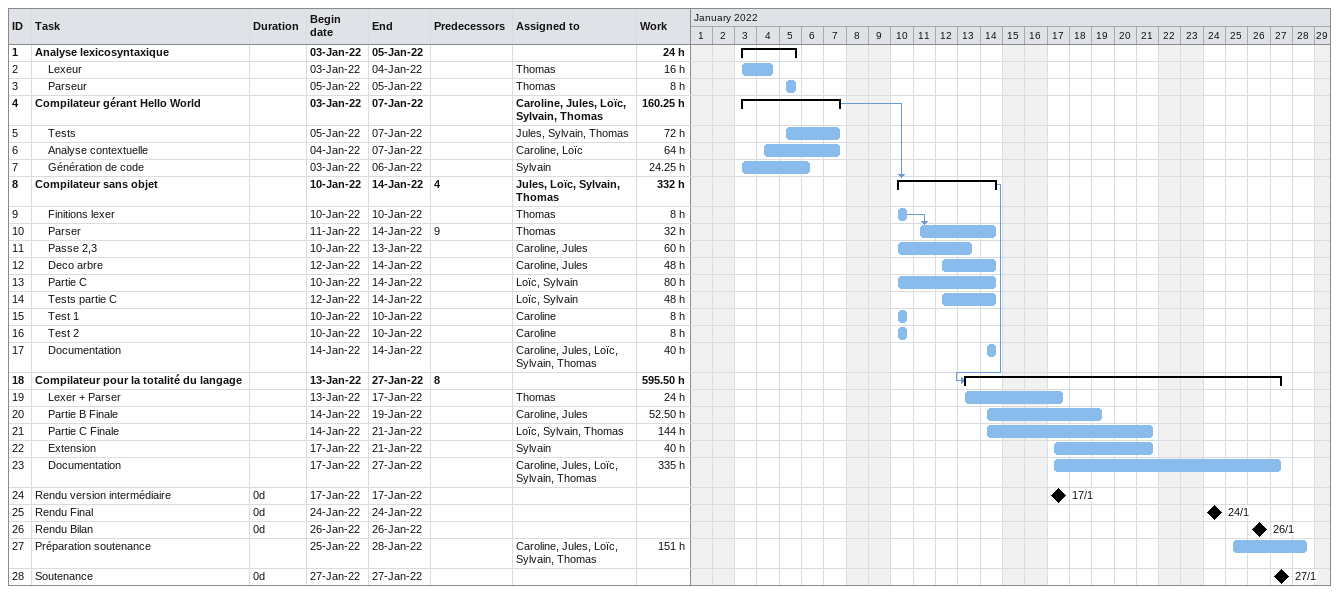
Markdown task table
| ID | Level | Task | Duration | Start | Finish | Predecessors | Resources | Work (h) |
|---|---|---|---|---|---|---|---|---|
| 1 | 1 | **Analyse lexicosyntaxique** |  | 2022-01-03 | 2022-01-05 |  |  | 24 |
| 2 | 2 | Lexeur |  | 2022-01-03 | 2022-01-04 |  | Thomas | 16 |
| 3 | 2 | Parseur |  | 2022-01-05 | 2022-01-05 |  | Thomas | 8 |
| 4 | 1 | **Compilateur gérant Hello World** |  | 2022-01-03 | 2022-01-07 |  | Caroline, Jules, Loïc, Sylvain, Thomas | 160.25 |
| 5 | 2 | Tests |  | 2022-01-05 | 2022-01-07 |  | Jules, Sylvain, Thomas | 72 |
| 6 | 2 | Analyse contextuelle |  | 2022-01-04 | 2022-01-07 |  | Caroline, Loïc | 64 |
| 7 | 2 | Génération de code |  | 2022-01-03 | 2022-01-06 |  | Sylvain | 24.25 |
| 8 | 1 | **Compilateur sans objet** |  | 2022-01-10 | 2022-01-14 | 4 | Jules, Loïc, Sylvain, Thomas | 332 |
| 9 | 2 | Finitions lexer |  | 2022-01-10 | 2022-01-10 |  | Thomas | 8 |
| 10 | 2 | Parser |  | 2022-01-11 | 2022-01-14 | 9 | Thomas | 32 |
| 11 | 2 | Passe 2,3 |  | 2022-01-10 | 2022-01-13 |  | Caroline, Jules | 60 |
| 12 | 2 | Deco arbre |  | 2022-01-12 | 2022-01-14 |  | Caroline, Jules | 48 |
| 13 | 2 | Partie C |  | 2022-01-10 | 2022-01-14 |  | Loïc, Sylvain | 80 |
| 14 | 2 | Tests partie C |  | 2022-01-12 | 2022-01-14 |  | Loïc, Sylvain | 48 |
| 15 | 2 | Test 1 |  | 2022-01-10 | 2022-01-10 |  | Caroline | 8 |
| 16 | 2 | Test 2 |  | 2022-01-10 | 2022-01-10 |  | Caroline | 8 |
| 17 | 2 | Documentation |  | 2022-01-14 | 2022-01-14 |  | Caroline, Jules, Loïc, Sylvain, Thomas | 40 |
| 18 | 1 | **Compilateur pour la totalité du langage** |  | 2022-01-13 | 2022-01-27 | 8 |  | 595.50 |
| 19 | 2 | Lexer + Parser |  | 2022-01-13 | 2022-01-17 |  | Thomas | 24 |
| 20 | 2 | Partie B Finale |  | 2022-01-14 | 2022-01-19 |  | Caroline, Jules | 52.50 |
| 21 | 2 | Partie C Finale |  | 2022-01-14 | 2022-01-21 |  | Loïc, Sylvain, Thomas | 144 |
| 22 | 2 | Extension |  | 2022-01-17 | 2022-01-21 |  | Sylvain | 40 |
| 23 | 2 | Documentation |  | 2022-01-17 | 2022-01-27 |  | Caroline, Jules, Loïc, Sylvain, Thomas | 335 |
| 24 | 1 | Rendu version intermédiaire | 0d | 2022-01-17 | 2022-01-17 |  |  |  |
| 25 | 1 | Rendu Final | 0d | 2022-01-24 | 2022-01-24 |  |  |  |
| 26 | 1 | Rendu Bilan | 0d | 2022-01-26 | 2022-01-26 |  |  |  |
| 27 | 1 | Préparation soutenance |  | 2022-01-25 | 2022-01-28 |  | Caroline, Jules, Loïc, Sylvain, Thomas | 151 |
| 28 | 1 | Soutenance | 0d | 2022-01-27 | 2022-01-27 |  |  |  |
